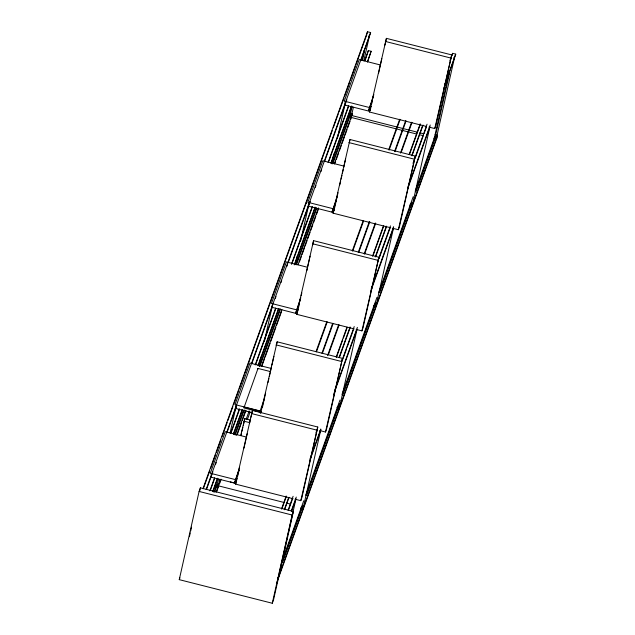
<?xml version="1.0" encoding="UTF-8"?>
<svg xmlns="http://www.w3.org/2000/svg" width="635" height="635" viewBox="0 0 635 635"><rect width="100%" height="100%" fill="white"/><g stroke="black" fill="none" stroke-linecap="round" stroke-linejoin="round"><path stroke-width="0.95" d="M216.464 487.339L216.86 485.442L283.805 502.412M301.99 507.055L301.427 508.945M350.195 115.205L349.75 117.134M337.685 408.615L338.384 405.876L338.257 406.71M434.856 138.724L435.285 136.739M349.504 117.673L349.567 117.332M301.927 507.452L301.569 508.921M434.657 138.994L434.665 139.351M411.162 204.065L410.821 205.47M179.26 579.652L199.096 491.442L200.39 487.831L293.418 511.421L273.582 599.638L272.28 603.25L179.26 579.652L179.903 577.85M189.397 536.726L190.262 532.892M190.69 530.979L191.556 527.137M199.533 491.665L200.39 487.831M217.908 487.164L219.647 479.441M230.076 433.062L236.156 406.011M269.907 371.451L257.993 368.427L243.88 407.964L261.295 412.385M240.665 435.634L244.824 418.648L250.555 420.108M241.141 435.031L241.57 433.102M242.006 431.173L242.872 427.323M243.308 425.394L244.824 418.648M257.794 369.316L257.993 368.427M258.889 365.728L260.842 357.029M264.319 341.574L272.574 304.856M210.463 477.012L234.442 483.092L239.562 467.558M293.108 498.713L235.482 484.092L252.452 410.448L317.77 427.022L301.895 497.594L300.792 500.658L295.029 499.197M236.799 480.06L237.236 478.123M237.673 476.186L238.974 470.392M243.975 448.151L247.237 433.657M249.626 423.021L250.5 419.156M250.928 417.219L252.452 410.448M259.556 412.686L264.604 398.002M260.628 413.52L277.162 341.813L342.479 358.378L326.612 428.95L325.501 432.022L319.738 430.562M262.382 407.551L265.644 393.049M268.034 382.413L268.907 378.547M269.335 376.618L270.208 372.745M270.645 370.816L271.51 366.951M271.947 365.014L273.899 356.314M276.296 345.678L277.162 341.813M295.307 264.573L297.259 255.881M300.522 241.387L308.991 203.708M271.597 307.221L295.577 313.301L300.688 297.767M354.235 328.922L296.608 314.301L313.579 240.657L378.897 257.231L363.029 327.803L361.918 330.867L356.156 329.406M297.839 310.467L298.22 308.769M298.156 309.261L297.267 313.007M298.585 307.364L299.45 303.498M299.887 301.569L300.752 297.696M301.188 295.767L301.839 292.862M306.84 270.629L310.102 256.127M312.491 245.491L313.579 240.657M331.724 163.425L333.899 153.757M337.368 138.303L345.408 102.552M367.046 33.631L367.467 31.75L370.634 32.552L360.934 60.555M332.121 163.941L349.242 116.38L351.417 106.712M361.847 60.341L364.014 50.681M349.718 117.054L352.012 106.863M362.434 60.492L364.609 50.832M351.441 115.911L353.393 107.22M363.823 60.841L369.475 35.719M351.965 115.594L352.385 113.713L350.012 113.109M308.015 206.065L331.994 212.146L337.439 195.699M367.554 62.143L371.134 51.276L368.363 50.57L365.117 60.508M390.652 227.767L333.026 213.154L349.996 139.509L415.314 156.075L399.447 226.647L398.335 229.719L392.573 228.259M334.002 210.645L338.042 192.683M339.781 184.944L340.654 181.078M341.082 179.141L341.955 175.276M342.392 173.347L343.257 169.482M343.694 167.545L345.646 158.845M349.345 142.407L349.996 139.509M344.424 104.918L368.403 110.998L373.856 94.544M426.109 126.373L369.443 111.998L386.413 38.354L451.731 54.92L435.864 125.492L434.753 128.564L428.99 127.103M370.229 110.339L371.197 106.029L371.054 106.466M371.634 104.092L372.499 100.227M372.935 98.298L373.586 95.393M378.587 73.16L381.849 58.658M384.889 45.125L386.413 38.354M272.28 603.25L292.116 515.033L293.418 511.421M279.17 573.532L287.647 535.845M288.084 533.916L295.902 499.134M300.792 500.658L317.77 427.022M303.014 508.754L320.834 429.53M325.501 432.022L342.479 358.378M339.431 407.599L357.029 329.343M361.918 330.867L378.897 257.231M375.849 306.451L393.446 228.187M398.335 229.719L415.314 156.075M412.266 205.295L429.863 127.04M434.753 128.564L451.731 54.92M452.152 55.221L452.58 53.34L455.739 54.142L443.69 88.67M415.211 191.127L434.348 137.962L449.12 72.263M449.715 72.414L434.824 138.644L415.687 191.802M436.324 138.462L454.581 57.309M276.384 583.859L436.856 138.12L437.491 135.295L435.118 134.699M216.313 487.362L216.884 485.465M410.694 205.399L411.162 203.708M338.137 407.186L337.717 408.615M374.452 306.427C375.491 302.466 373.737 307.848 374.332 306.88M202.962 488.68L367.467 31.75M203.335 488.704L209.717 470.987M210.725 468.193L215.424 455.136M216.432 452.342L220.797 440.214M222.139 436.483L227.171 422.497M227.846 420.632L232.878 406.646M233.553 404.781L238.585 390.795M239.26 388.93L244.292 374.944M244.967 373.078L332.256 130.619M333.264 127.825L338.296 113.84M338.971 111.974L344.003 97.98M344.678 96.115L349.71 82.129M350.385 80.264L355.417 66.278M356.092 64.413L366.832 34.576M206.129 489.482L370.634 32.552M206.502 489.514L212.884 471.789M215.567 464.336L216.241 462.47M226.981 432.625L236.387 406.519M251.825 363.625L272.637 305.808M275.328 298.347L275.995 296.481M281.035 282.496L281.702 280.63M286.742 266.637L287.417 264.771M288.084 262.906L310.245 201.366M315.277 187.373L315.952 185.507M320.985 171.521L321.659 169.656M324.675 161.266L346.837 99.719M209.836 490.887L214.543 477.83M230.664 433.054L239.395 408.797M255.183 364.95L275.669 308.046M291.449 264.2L312.277 206.359M328.057 162.52L348.544 105.608M364.665 60.833L368.363 50.57M210.288 490.561L214.32 479.369M231.116 432.721L239.173 410.337M255.635 364.625L275.78 308.65M291.902 263.874L312.055 207.899M328.851 161.258L348.329 107.148M212.606 491.593L217.313 478.528M233.434 433.753L242.165 409.496M257.953 365.657L278.44 308.745M294.219 264.906L315.047 207.066M330.827 163.219L351.322 106.315M367.443 61.539L371.134 51.276M213.058 491.26L217.765 478.203M233.545 434.356L242.284 410.107M258.405 365.323L278.551 309.356M294.672 264.573L315.158 207.669M331.279 162.893L351.774 105.989M213.924 492.228L218.63 479.171M234.744 434.403L243.475 410.154M259.255 366.324L280.075 308.499M295.854 264.668L316.333 207.772M214.741 491.974L217.543 483.989M235.22 435.086L244.284 409.9M259.85 366.474L280.329 309.586M296.45 264.819L316.595 208.859M333.05 163.155L349.837 116.53L349.242 116.38M216.083 492.315L220.782 479.258M236.561 435.427L245.626 410.25M261.406 366.419L281.884 309.539M297.998 264.779L318.476 207.899M334.256 164.068L352.385 113.713M216.789 491.403L218.805 485.807M219.48 483.941L221.155 479.282M237.268 434.523L241.633 422.402M242.308 420.537L245.999 410.273M261.779 366.451L264.462 358.989M265.136 357.124L270.169 343.138M270.843 341.273L275.876 327.279M276.55 325.414L281.583 311.428M299.379 262.009L301.395 256.413M302.062 254.548L304.411 248.015M305.086 246.15L307.102 240.562M307.769 238.697L310.126 232.164M310.793 230.299L312.809 224.703M313.476 222.837L315.833 216.313M316.5 214.447L318.516 208.851M334.962 163.163L335.637 161.298M336.312 159.433L338.661 152.9M339.328 151.035L341.344 145.439M342.019 143.573L344.368 137.049M345.035 135.184L347.051 129.588M347.726 127.722L350.075 121.198M350.742 119.332L351.417 117.467M246.197 419.219L249.19 410.908M247.388 419.521L250.047 412.131M234.442 483.092L239.101 470.17M295.577 313.301L299.561 302.22M331.994 212.146L336.312 200.144M368.403 110.998L372.396 99.917M235.482 484.092L236.585 481.02M296.608 314.301L297.434 311.999M333.026 213.154L334.129 210.082M369.443 111.998L370.546 108.926M316.008 351.687L326.755 321.818M352.298 250.881L363.053 221.004M388.93 149.138L399.685 119.261M316.476 351.806L327.231 321.937M352.774 251L363.53 221.131M389.065 150.185L400.153 119.388M321.945 353.195L332.692 323.326M358.235 252.381L369.324 221.583M394.526 151.575L405.622 120.769M322.413 353.314L333.169 323.445M358.712 252.508L369.8 221.702M395.002 151.694L406.09 120.888M327.541 355.632L338.63 324.826M364.173 253.889L375.261 223.083M400.471 153.083L411.559 122.277M328.351 354.822L339.106 324.953M364.649 254.008L375.737 223.21M401.28 152.265L412.036 122.396M281.488 509.064L286.187 495.998M336.233 357.005L346.98 327.152M372.507 256.254L383.588 225.465M409.115 154.567L420.195 123.785M281.94 508.73L285.972 497.538M336.352 357.608L342.725 339.884M343.4 338.018L347.099 327.755M373.293 254.992L383.707 226.076M409.567 154.241L419.973 125.325M284.258 509.762L288.623 497.642M339.003 357.703L350.083 326.922M375.277 256.953L386.358 226.171M411.885 155.273L422.632 125.42M284.71 509.437L289.076 497.308M339.455 357.378L350.202 327.525M375.729 256.627L386.477 226.774M411.996 155.877L423.085 125.095M288.068 510.27L293.108 496.284M315.936 432.872L317.611 428.204M341.455 361.998L354.211 326.565M377.373 262.223L390.469 225.854M412.964 163.37L427.061 124.206M449.89 60.793L452.58 53.34M288.782 509.365L292.473 499.102M342.829 359.227L346.527 348.972M347.194 347.107L353.235 330.319M379.087 258.516L390.168 227.743M415.687 156.869L423.069 136.358M424.077 133.556L426.426 127.032M291.235 511.072L296.275 497.086M310.039 458.851L320.778 429.014M334.883 389.842L357.378 327.366M371.142 289.131L393.637 226.655M408.067 186.555L430.228 125.008M444.667 84.915L455.739 54.142M291.608 511.096L295.974 498.975M309.404 461.677L320.818 429.966M333.573 394.533L357.076 329.255M370.507 291.957L393.335 228.544M407.432 189.381L429.927 126.905M281.575 562.308L303.736 500.761M305.752 495.165L339.995 400.034M342.011 394.438L376.936 297.442M378.611 292.783L413.194 196.723M282.17 562.459L302.649 505.571M306.34 495.316L338.915 404.844M342.606 394.589L375.515 303.189M379.539 291.997L411.774 202.47M415.806 191.278L434.943 138.112L434.348 137.962M282.385 562.062L302.53 506.103M306.562 494.911L339.463 403.511M342.487 395.121L375.729 302.784M379.42 292.529L411.655 202.994M277.685 579.176L437.491 135.295M435.261 136.771L434.713 138.748A1.429 0.667 12.7 0 1 433.864 138.359M385.31 41.426L450.628 57.991M380.317 64.953L359.219 59.603L344.265 101.14L369.197 107.466M417.116 132.12L350.179 115.141L349.607 117.157A1.429 0.667 12.7 0 1 348.758 116.776M419.989 132.85L423.815 133.818M434.483 137.517L436.856 138.12M350.671 117.3L416.655 134.033M420.481 135.009L423.347 135.731M348.893 142.581L414.211 159.147M343.9 166.1L322.802 160.75L307.848 202.295L332.78 208.621M312.476 243.729L377.793 260.294M307.483 267.256L286.385 261.906L271.431 303.451L296.37 309.777M276.058 344.884L341.376 361.45M271.074 368.411L249.968 363.053L235.013 404.598L259.953 410.924M244.078 407.083L261.493 411.504M235.18 408.368L251.484 412.504M251.349 413.52L316.659 430.086M243.911 421.18L249.642 422.632M246.356 437.047L225.258 431.697L210.296 473.242L235.236 479.56M230.267 481.87L235.998 483.322M286.671 503.142L290.497 504.111M199.096 491.442L292.116 515.033M369.229 35.171A1.429 0.667 12.7 0 1 368.641 36.092M366.705 35.258A1.429 0.667 12.7 0 1 366.72 34.973M351.052 117.078A1.429 0.667 12.7 0 1 350.806 117.189M349.099 115.816A1.429 0.667 12.7 0 1 350.163 115.919M435.959 137.819A1.429 0.667 12.7 0 1 435.912 138.771M434.205 137.406A1.429 0.667 12.7 0 1 435.269 137.509M454.335 56.761A1.429 0.667 12.7 0 1 453.747 57.682M345.107 101.957A1.429 0.667 12.7 0 1 345.13 102.814M412.075 204.795A1.429 0.667 12.7 0 1 411.782 205.629M410.559 205.549A1.429 0.667 12.7 0 1 409.805 205.192M410.147 204.24A1.429 0.667 12.7 0 1 411.21 204.343M308.935 203.359A1.429 0.667 12.7 0 1 308.253 204.073M306.411 203.502A1.429 0.667 12.7 0 1 306.387 202.803M375.602 305.903A1.429 0.667 12.7 0 1 375.634 306.681M374.332 306.753A1.429 0.667 12.7 0 1 373.388 306.348M373.729 305.387A1.429 0.667 12.7 0 1 374.983 305.554M272.478 304.459A1.429 0.667 12.7 0 1 272.09 305.189M339.4 407.305A1.429 0.667 12.7 0 1 338.78 407.956M338.122 407.94A1.429 0.667 12.7 0 1 336.971 407.495M337.312 406.543A1.429 0.667 12.7 0 1 338.566 406.71M235.966 405.511A1.429 0.667 12.7 0 1 235.879 406.273M217.464 486.473A1.429 0.667 12.7 0 1 217.495 487.474M216.202 487.418A1.429 0.667 12.7 0 1 215.448 487.061M215.789 486.108A1.429 0.667 12.7 0 1 216.852 486.212M302.57 508.063A1.429 0.667 12.7 0 1 302.601 509.064M301.308 509.008A1.429 0.667 12.7 0 1 300.553 508.651M300.895 507.698A1.429 0.667 12.7 0 1 301.958 507.794M211.137 474.051A1.429 0.667 12.7 0 1 211.169 474.909M278.225 577.517A1.429 0.667 12.7 0 1 277.82 577.723"/></g></svg>
